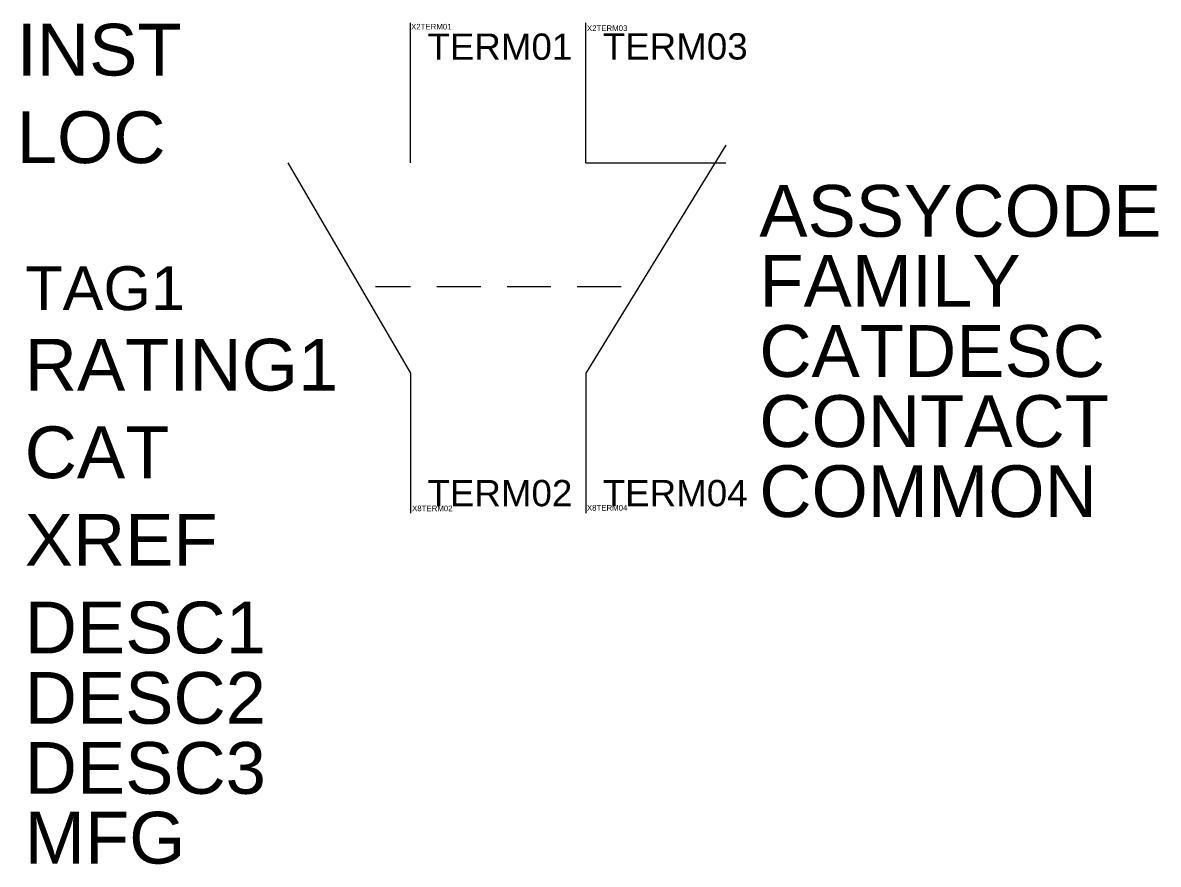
# Model space of a CAD drawing. Header units: inches. Extents: x -5.6 to 59.1, y 27.6 to 75.6.
import ezdxf

# ---------------------------------------------------------------- set-up
doc = ezdxf.new("R2010")
doc.units = ezdxf.units.IN
doc.header["$MEASUREMENT"] = 0
doc.styles.get("Standard").update_dxf_attribs({"font": 'ARIAL.TTF'})

msp = doc.modelspace()

# ---------------------------------------------------------------- linework, layer by layer
for p, q in [((16.486, 67.601), (16.486, 75.601)), ((26.486, 67.601), (26.486, 75.601)), ((34.486, 68.601), (26.486, 55.601)), ((9.486, 67.601), (16.486, 55.601)), ((26.486, 67.601), (34.486, 67.601)), ((16.498, 60.531), (14.498, 60.531)), ((16.498, 60.531), (14.498, 60.531)), ((20.498, 60.531), (17.998, 60.531)), ((20.498, 60.531), (17.998, 60.531)), ((24.498, 60.531), (21.998, 60.531)), ((24.498, 60.531), (21.998, 60.531)), ((28.498, 60.531), (25.998, 60.531)), ((28.498, 60.531), (25.998, 60.531)), ((16.486, 55.601), (16.486, 47.601)), ((26.486, 55.601), (26.486, 47.601))]:
    msp.add_line(p, q)
for centre in [(16.486, 75.601), (26.486, 75.601)]:
    msp.add_circle(centre, 0.000163)

# ---------------------------------------------------------------- texts
at = {"flags": 1}
for tag, p, s, height in [('INST', (-5.966, 72.585), '', 2.954), ('X2TERM01', (16.523, 75.214), '', 0.32), ('X2TERM03', (26.553, 75.126), '', 0.32), ('LOC', (-5.966, 67.585), '', 2.954), ('ASSYCODE', (36.387, 63.383), '', 2.954), ('FAMILY', (36.387, 59.383), 'GV-AN', 2.9544), ('CATDESC', (36.387, 55.383), '', 2.954), ('CONTACT', (36.387, 51.383), '', 2.954), ('CAT', (-5.514, 49.601), 'GV-AN(E)', 2.9544), ('COMMON', (36.387, 47.383), '', 2.954), ('X8TERM02', (16.58, 47.716), '', 0.32), ('X8TERM04', (26.553, 47.751), '', 0.32), ('XREF', (-5.514, 44.601), '', 2.954), ('DESC1', (-5.514, 39.601), '', 2.954), ('DESC2', (-5.514, 35.584), '', 2.954), ('DESC3', (-5.514, 31.584), '', 2.954), ('MFG', (-5.514, 27.601), 'ACKO', 2.9544)]:
    msp.add_attdef(tag, p, s, height=height, dxfattribs=at)
for tag, p, s, height in [('TERM01', (17.455, 73.483), '53', 1.5), ('TERM03', (27.457, 73.499), '61', 1.5), ('TAG1', (-5.485, 59.194), 'GV-AN(E)', 2.5), ('RATING1', (-5.514, 54.601), '', 2.954), ('TERM02', (17.457, 47.997), '54', 1.5), ('TERM04', (27.454, 47.999), '62', 1.5)]:
    msp.add_attdef(tag, p, s, height=height)

doc.saveas('drawing.dxf')
